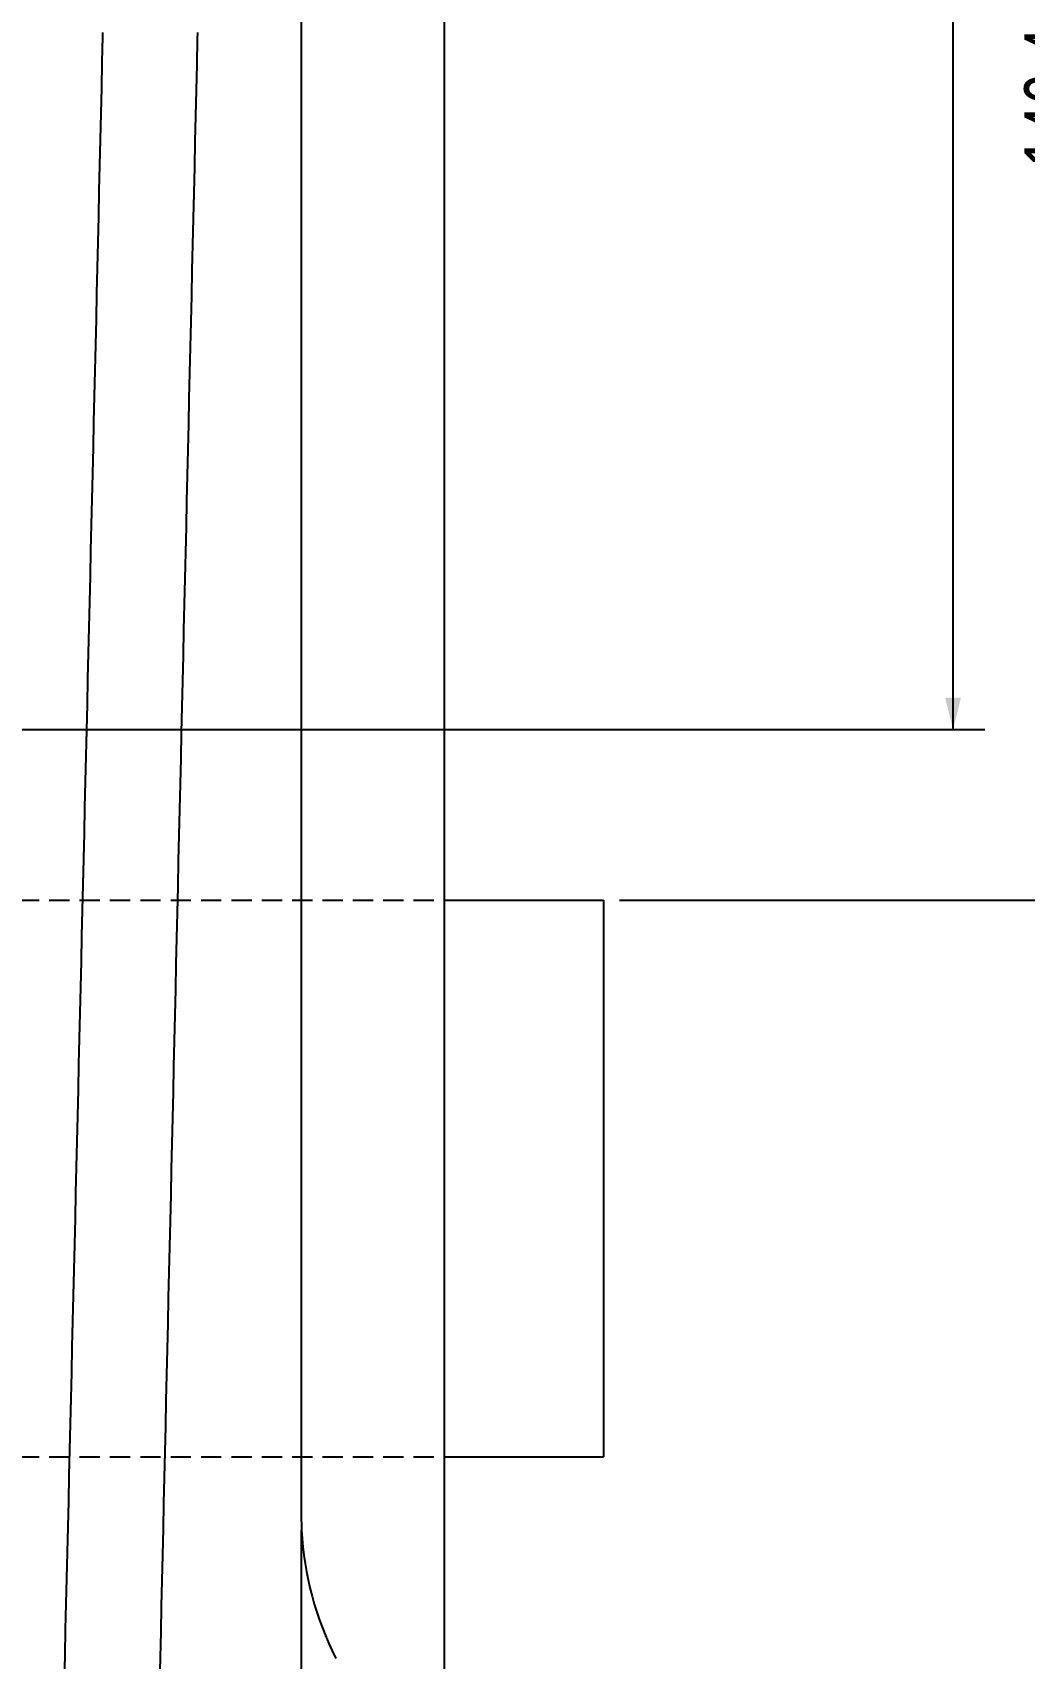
# Model space of a CAD drawing. Header units: millimetres. Extents: x 8 to 832, y 8 to 585.
# Drawn here: x 683.4 to 745.7, y 195.9 to 297.8 of the extents above; entities that cross this region are included whole.
import ezdxf

# ---------------------------------------------------------------- set-up
doc = ezdxf.new("R2010")
doc.units = ezdxf.units.MM
doc.linetypes.add('HIDDEN', pattern=[1.905, 1.27, -0.635])
doc.layers.add('DIMENSIONS', color=2, linetype='Continuous')
doc.layers.add('HIDDEN', color=3, linetype='HIDDEN')
doc.layers.add('OUTLINE', color=7, linetype='Continuous', lineweight=25)
doc.styles.add('SLDTEXTSTYLE0', font='TXT', dxfattribs={"width": 0.75})
doc.dimstyles.new('SLDDIMSTYLE0', dxfattribs={"dimtxt": 3.5, "dimasz": 2, "dimexe": 0, "dimexo": 0.0625, "dimgap": 0.875, "dimtad": 1, "dimrnd": 1e-09, "dimzin": 12, "dimdsep": 46, "dimtxsty": 'SLDTEXTSTYLE0', "dimsah": 1, "dimcen": 0.09, "dimadec": 0, "dimazin": 3, "dimtfac": 1, "dimtofl": 0, "dimtmove": 0, "dimatfit": 3, "dimfxl": 0, "dimfrac": 2, "dimtolj": 1, "dimtzin": 12, "dimarcsym": 0})

# ---------------------------------------------------------------- blocks, each defined once
blk = doc.blocks.new('_D_5')
at = {"layer": 'DIMENSIONS'}
for p, q in [((716.11, 323.11), (762.87, 323.11)), ((760.87, 115.91), (760.87, 323.11)), ((710.27, 115.91), (762.87, 115.91))]:
    blk.add_line(p, q, dxfattribs=at)
for points in [[(760.87, 323.11), (760.37, 321.11), (761.37, 321.11)], [(760.87, 115.91), (761.37, 117.91), (760.37, 117.91)]]:
    blk.add_solid(points, dxfattribs=at)
at = {"layer": 'DIMENSIONS', "char_height": 3.5, "attachment_point": 1, "rotation": 90, "style": 'SLDTEXTSTYLE0'}
for s, insert in [('max 303', (750.8, 210.48)), ('207,2', (756.35, 213.69))]:
    blk.add_mtext(s, dxfattribs=dict(at, insert=insert))
blk = doc.blocks.new('_D_6')
at = {"layer": 'DIMENSIONS'}
for p, q in [((720.25, 389.81), (752.15, 389.81)), ((750.15, 389.81), (750.15, 243.41)), ((720.25, 243.41), (752.15, 243.41))]:
    blk.add_line(p, q, dxfattribs=at)
for points in [[(750.15, 389.81), (749.65, 387.81), (750.65, 387.81)], [(750.15, 243.41), (750.65, 245.41), (749.65, 245.41)]]:
    blk.add_solid(points, dxfattribs=at)
at = {"layer": 'DIMENSIONS', "insert": (745.64, 289.35), "char_height": 3.5, "attachment_point": 1, "rotation": 90, "style": 'SLDTEXTSTYLE0'}
blk.add_mtext('146,4', dxfattribs=at)
blk = doc.blocks.new('_D_7')
at = {"layer": 'DIMENSIONS'}
for p, q in [((710.25, 389.81), (743.17, 389.81)), ((741.17, 254.11), (741.17, 389.81)), ((648.27, 254.11), (743.17, 254.11))]:
    blk.add_line(p, q, dxfattribs=at)
for points in [[(741.17, 389.81), (740.67, 387.81), (741.67, 387.81)], [(741.17, 254.11), (741.67, 256.11), (740.67, 256.11)]]:
    blk.add_solid(points, dxfattribs=at)
at = {"layer": 'DIMENSIONS', "insert": (736.66, 316.14), "char_height": 3.5, "attachment_point": 1, "rotation": 90, "style": 'SLDTEXTSTYLE0'}
blk.add_mtext('135,7', dxfattribs=at)

msp = doc.modelspace()

# ---------------------------------------------------------------- linework, layer by layer
at = {"layer": 'HIDDEN'}
for p, q in [((457.772, 243.412), (709.247, 243.412)), ((457.772, 208.512), (709.247, 208.512))]:
    msp.add_line(p, q, dxfattribs=at)
at = {"layer": 'OUTLINE'}
for p, q in [((709.247, 408.812), (709.247, 135.913)), ((700.272, 339.724), (700.272, 204.951)), ((687.831, 297.556), (687.833, 297.812)), ((693.761, 297.812), (693.757, 297.418)), ((709.247, 243.412), (719.247, 243.412)), ((709.247, 243.412), (709.247, 208.512)), ((719.247, 243.412), (719.247, 208.512)), ((709.247, 208.512), (719.247, 208.512)), ((700.272, 204.951), (700.299, 203.917))]:
    msp.add_line(p, q, dxfattribs=at)
msp.add_arc((720.272, 204.951), 20, 182.96241, 207.02493, dxfattribs=at)
for centre, major_axis, ratio, start_param, end_param in [((-10164.388, 277.337), (1011.064, 40487.506), 0.2678661, 4.7170311, 4.7195775), ((11545.041, 277.337), (1011.064, 40487.506), 0.2678661, 1.5769895, 1.5795359), ((-14036.253, 277.337), (0, 40488.411), 0.3639702, 4.7097592, 4.7105756)]:
    msp.add_ellipse(centre, major_axis=major_axis, ratio=ratio, start_param=start_param, end_param=end_param, dxfattribs=at)

# ---------------------------------------------------------------- dimensions: what is measured, and where the dimension line sits
at = {"layer": 'DIMENSIONS'}
dim = msp.add_linear_dim(base=(741.172, 389.812), p1=(647.272, 254.112), p2=(709.247, 389.812), angle=90, dimstyle='SLDDIMSTYLE0', dxfattribs=at)
dim.commit()
dim.dimension.update_dxf_attribs({"geometry": '_D_7', "text_midpoint": (741.172, 321.962), "dimtype": 160})
for base, p1, p2, text, picture, middle in [((750.147, 243.412), (719.247, 389.812), (719.247, 243.412), '<> ', '_D_6', (750.147, 295.811)), ((760.866, 323.112), (709.272, 115.913), (715.108, 323.112), 'max 303\\P<>', '_D_5', (760.866, 219.512))]:
    dim = msp.add_linear_dim(base=base, p1=p1, p2=p2, angle=90, text=text, dimstyle='SLDDIMSTYLE0', dxfattribs=at)
    dim.commit()
    dim.dimension.update_dxf_attribs({"geometry": picture, "text_midpoint": middle, "dimtype": 160})

doc.saveas('drawing.dxf')
